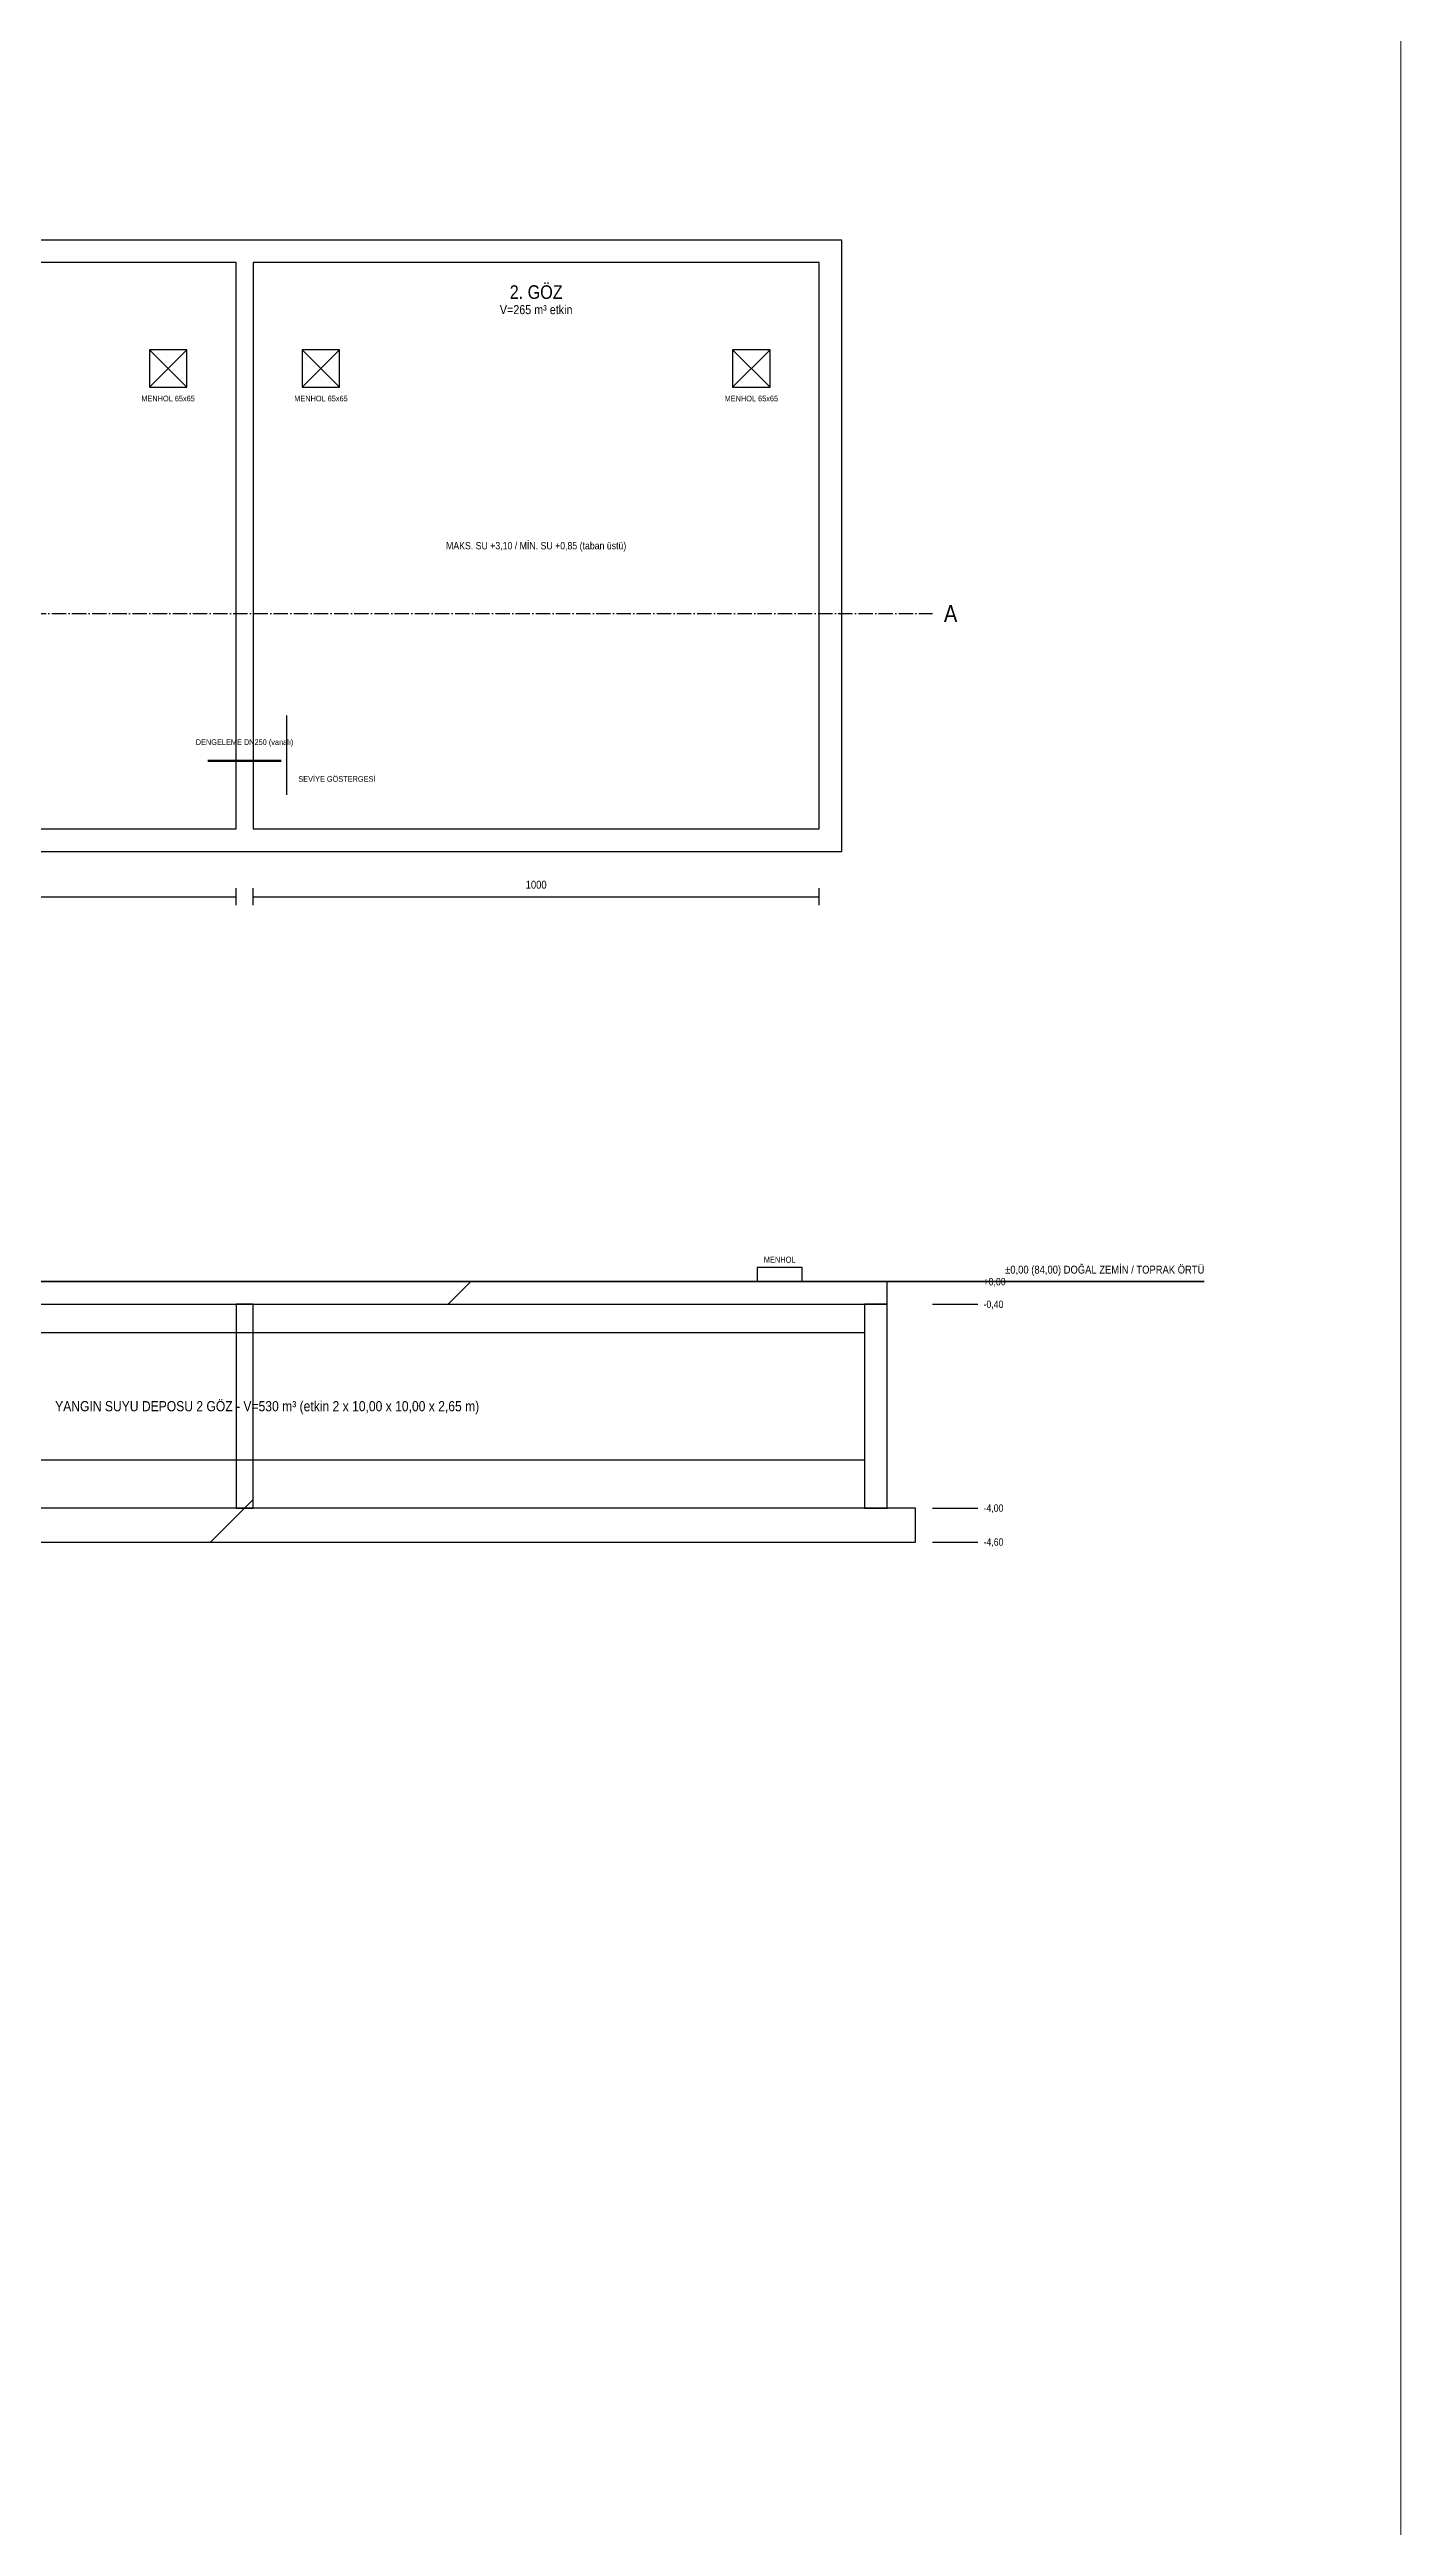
# Model space of a CAD drawing. Header units: centimetres. Extents: x 183171 to 202211, y -17274 to 19108.
# Drawn here: x 197436 to 202211, y -7781 to 970 of the extents above; entities that cross this region are included whole.
import ezdxf
from ezdxf.enums import TextEntityAlignment as Align

# ---------------------------------------------------------------- set-up
doc = ezdxf.new("R2010")
doc.units = ezdxf.units.CM
doc.header["$LTSCALE"] = 20
doc.linetypes.add('DASHDOT', pattern=[3.556, 2.54, -0.508, 0, -0.508])
for name, color, linetype in [('ROTAS-DETAY', 7, 'CONTINUOUS'), ('ROTAS-DETAY-BORU', 1, 'CONTINUOUS'), ('ROTAS-DETAY-YAZI', 7, 'CONTINUOUS'), ('ROTAS-PAFTA', 7, 'CONTINUOUS'), ('ROTAS-YANGIN-HIDRANT', 4, 'CONTINUOUS'), ('ROTAS-YANGIN-OLCU', 3, 'CONTINUOUS'), ('ROTAS-YANGIN-TARAMA', 8, 'CONTINUOUS'), ('ROTAS-YANGIN-ZON', 3, 'DASHDOT')]:
    doc.layers.add(name, color=color, linetype=linetype)
doc.styles.add('ROTAS', font='arial.ttf')
pattern_1 = [(45, (0, 0), (-4597.9, 4597.9), [])]

msp = doc.modelspace()

# ---------------------------------------------------------------- hatches: boundary and pattern name
at = {"layer": 'ROTAS-YANGIN-HIDRANT'}
h = msp.add_hatch(dxfattribs=at)
h.set_pattern_fill('ANSI37', scale=60)
h.set_pattern_definition([(45, (0, 0), (-242470, 242470), []), (135, (0, 0), (-242470, -242470), [])])
h.paths.add_polyline_path([(196095, -4183.1), (200315, -4183.1), (200315, -3563.1), (196095, -3563.1)])
at = {"layer": 'ROTAS-YANGIN-TARAMA'}
h = msp.add_hatch(dxfattribs=at)
h.set_pattern_fill('ANSI31', scale=16)
h.set_pattern_definition(pattern_1)
h.paths.add_polyline_path([(193135, -1863.1), (200235, -1863.1), (200235, 296.9), (193135, 296.9)])
h.paths.add_polyline_path([(193215, -1783.1), (196015, -1783.1), (196015, 216.9), (193215, 216.9)])
h.paths.add_polyline_path([(196095, -1783.1), (198095, -1783.1), (198095, 216.9), (196095, 216.9)])
h.paths.add_polyline_path([(198155, -1783.1), (200155, -1783.1), (200155, 216.9), (198155, 216.9)])
h = msp.add_hatch(dxfattribs=at)
h.set_pattern_fill('ANSI31', scale=16)
h.set_pattern_definition(pattern_1)
h.paths.add_polyline_path([(193135, -3463.1), (200395, -3463.1), (200395, -3383.1), (193135, -3383.1)])
h = msp.add_hatch(dxfattribs=at)
h.set_pattern_fill('ANSI31', scale=16)
h.set_pattern_definition(pattern_1)
h.paths.add_polyline_path([(198095, -4183.1), (198155, -4183.1), (198155, -3463.1), (198095, -3463.1)])
h = msp.add_hatch(dxfattribs=at)
h.set_pattern_fill('ANSI31', scale=16)
h.set_pattern_definition(pattern_1)
h.paths.add_polyline_path([(200315, -4183.1), (200395, -4183.1), (200395, -3463.1), (200315, -3463.1)])
h = msp.add_hatch(dxfattribs=at)
h.set_pattern_fill('ANSI31', scale=16)
h.set_pattern_definition(pattern_1)
h.paths.add_polyline_path([(193035, -4303.1), (200495, -4303.1), (200495, -4183.1), (193035, -4183.1)])

# ---------------------------------------------------------------- linework, layer by layer
at = {"layer": 'ROTAS-DETAY'}
for p, q in [((197789, -223.1), (197921, -91.1)), ((197789, -91.1), (197921, -223.1)), ((198329, -223.1), (198461, -91.1)), ((198329, -91.1), (198461, -223.1)), ((199849, -223.1), (199981, -91.1)), ((199849, -91.1), (199981, -223.1)), ((198275, -1663.1), (198275, -1383.1))]:
    msp.add_line(p, q, dxfattribs=at)
for points in [[(193135, -1863.1), (200235, -1863.1), (200235, 296.9), (193135, 296.9)], [(196095, -1783.1), (198095, -1783.1), (198095, 216.9), (196095, 216.9)], [(198155, -1783.1), (200155, -1783.1), (200155, 216.9), (198155, 216.9)], [(197789, -223.1), (197921, -223.1), (197921, -91.1), (197789, -91.1)], [(198329, -223.1), (198461, -223.1), (198461, -91.1), (198329, -91.1)], [(199849, -223.1), (199981, -223.1), (199981, -91.1), (199849, -91.1)], [(193135, -3463.1), (200395, -3463.1), (200395, -3383.1), (193135, -3383.1)], [(199935, -3383.1), (200095, -3383.1), (200095, -3333.1), (199935, -3333.1)], [(198095, -4183.1), (198155, -4183.1), (198155, -3463.1), (198095, -3463.1)], [(200315, -4183.1), (200395, -4183.1), (200395, -3463.1), (200315, -3463.1)], [(193035, -4303.1), (200495, -4303.1), (200495, -4183.1), (193035, -4183.1)]]:
    msp.add_lwpolyline(points, close=True, dxfattribs=at)
at = {"layer": 'ROTAS-DETAY', "const_width": 6}
msp.add_lwpolyline([(192015, -3383.1), (201515, -3383.1)], dxfattribs=at)
at = {"layer": 'ROTAS-DETAY-BORU', "const_width": 8}
msp.add_lwpolyline([(197995, -1543.1), (198255, -1543.1)], dxfattribs=at)
at = {"layer": 'ROTAS-PAFTA', "const_width": 4}
msp.add_lwpolyline([(184109, -17272.4), (202209, -17272.4), (202209, 6856), (184109, 6856)], close=True, dxfattribs=at)
at = {"layer": 'ROTAS-YANGIN-HIDRANT'}
for p, q in [((196095, -3563.1), (200315, -3563.1)), ((196095, -4013.1), (200315, -4013.1))]:
    msp.add_line(p, q, dxfattribs=at)
at = {"layer": 'ROTAS-YANGIN-OLCU'}
for p, q in [((198095, -2053.1), (198095, -1993.1)), ((198155, -2053.1), (198155, -1993.1)), ((200155, -2053.1), (200155, -1993.1)), ((196095, -2023.1), (198095, -2023.1)), ((198155, -2023.1), (200155, -2023.1)), ((200555, -3383.1), (200715, -3383.1)), ((200555, -3463.1), (200715, -3463.1)), ((200555, -4183.1), (200715, -4183.1)), ((200555, -4303.1), (200715, -4303.1))]:
    msp.add_line(p, q, dxfattribs=at)
at = {"layer": 'ROTAS-YANGIN-ZON'}
msp.add_line((192815, -1023.1), (200555, -1023.1), dxfattribs=at)

# ---------------------------------------------------------------- texts
at = {"layer": 'ROTAS-DETAY-YAZI', "style": 'ROTAS', "width": 0.85}
for s, height, p in [('2. GÖZ', 48, (199155, 136.9)), ('V=265 m³ etkin', 32, (199155, 66.9)), ('MENHOL 65x65', 20, (197855, -253.1)), ('MENHOL 65x65', 20, (198395, -253.1)), ('MENHOL 65x65', 20, (199915, -253.1))]:
    msp.add_text(s, height=height, dxfattribs=at).set_placement(p, align=Align.TOP_CENTER)
for s, height, p in [('MAKS. SU +3,10 / MİN. SU +0,85 (taban üstü)', 26, (199155, -783.1)), ('YANGIN SUYU DEPOSU 2 GÖZ - V=530 m³ (etkin 2 x 10,00 x 10,00 x 2,65 m)', 36, (198205, -3823.1))]:
    msp.add_text(s, height=height, dxfattribs=at).set_placement(p, align=Align.MIDDLE_CENTER)
msp.add_text('A', height=60, dxfattribs=at).set_placement((200595, -1023.1), align=Align.MIDDLE_LEFT)
for s, height, p in [('DENGELEME DN250 (vanalı)', 20, (198125, -1493.1)), ('MENHOL', 22, (200015, -3323.1))]:
    msp.add_text(s, height=height, dxfattribs=at).set_placement(p, align=Align.BOTTOM_CENTER)
msp.add_text('SEVİYE GÖSTERGESİ', height=20, dxfattribs=at).set_placement((198315, -1623.1), align=Align.BOTTOM_LEFT)
msp.add_text('±0,00 (84,00) DOĞAL ZEMİN / TOPRAK ÖRTÜ', height=28, dxfattribs=at).set_placement((201515, -3363.1), align=Align.BOTTOM_RIGHT)
at = {"layer": 'ROTAS-YANGIN-OLCU', "style": 'ROTAS', "width": 0.85}
msp.add_text('1000', height=28, dxfattribs=at).set_placement((199155, -2003.1), align=Align.BOTTOM_CENTER)
for s, p in [('+0,00', (200735, -3383.1)), ('-0,40', (200735, -3463.1)), ('-4,00', (200735, -4183.1)), ('-4,60', (200735, -4303.1))]:
    msp.add_text(s, height=26, dxfattribs=at).set_placement(p, align=Align.MIDDLE_LEFT)

doc.saveas('drawing.dxf')
